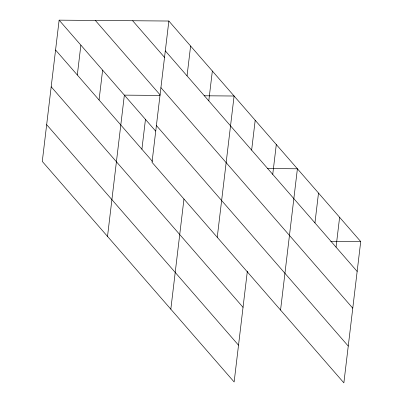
<?xml version="1.0" encoding="UTF-8"?>
<svg xmlns="http://www.w3.org/2000/svg" width="403" height="403" viewBox="0 0 403 403"><rect width="100%" height="100%" fill="white"/><g stroke="black" fill="none" stroke-linecap="round" stroke-linejoin="round"><path stroke-width="0.6" d="M168.862 21.032L152.017 162.313L343.87 382.85L360.715 241.568L168.862 21.032L59.13 20.15L42.285 161.432L234.138 381.968L247.351 271.164M77.316 74.998L80.872 45.146M99.057 99.989L102.619 70.137M107.515 236.415L124.361 95.133L159.946 95.42M141.906 149.246L145.463 119.394M187.047 75.875L190.609 46.023M170.827 309.192L183.964 199.011M208.789 100.871L212.351 71.019M217.247 237.296L234.093 96.015L204.125 95.773M251.638 150.123L255.195 120.27M272.74 174.383L276.302 144.531M280.559 310.073L297.404 168.792L267.436 168.55M314.95 222.899L318.506 193.052M336.052 247.16L339.613 217.308M330.747 241.326L360.715 241.568M165.306 50.884L357.159 271.421M132.652 20.739L164.651 57.523M160.918 87.653L352.771 308.194M95.345 20.442L160.162 94.952M156.399 125.54L348.252 346.076M59.13 20.15L155.608 131.056M55.574 50.002L152.455 161.376M51.186 86.776L243.039 307.313M46.667 124.658L238.521 345.2"/></g></svg>
